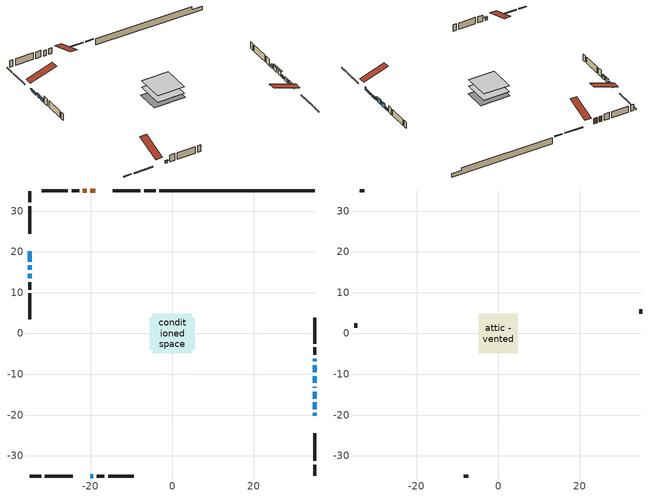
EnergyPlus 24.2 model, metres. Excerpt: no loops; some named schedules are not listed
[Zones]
conditioned space
 floor adiabatic (AdiabaticFloorConstruction): -4.82,-4.82 -4.82,4.82 4.82,4.82 4.82,-4.82 z0.76
 floor foundation (Slab1 construction): -5.55,-3.98 -5.55,3.98 5.55,3.98 5.55,-3.98 z-1.59
 wall outside (RimJoist1 construction): -4.08,34.95 -6.86,34.95 / -34.95,-34.95 -32.17,-34.95 / -34.95,34.95 -34.95,32.17 / 34.95,-34.95 34.95,-32.17 z0.76:1.06
 wall outside (RimJoist2 construction): -7.79,34.95 -14.58,34.95 / -31.24,-34.95 -24.45,-34.95 / -34.95,31.24 -34.95,24.45 / 34.95,-31.24 34.95,-24.45 z0.76:1.06
 wall outside (AdiabaticWallConstruction 1): -18.91,34.95 -20.08,34.95 / -21.01,34.95 -21.92,34.95 z0.76:2.79
 wall outside (AdiabaticWallConstruction): 34.95,-20.12 34.95,-19.48 / 34.95,-13.32 34.95,-13.02 z0.76:1.98; -20.12,-34.95 -19.42,-34.95 / 34.95,-6.85 34.95,-6.15 z0.76:1.55; 34.95,-18.56 34.95,-16.91 / 34.95,-15.98 34.95,-14.24 / -34.95,20.12 -34.95,17.65 z0.76:1.43; 34.95,-12.09 34.95,-10.45 / 34.95,-9.52 34.95,-7.78 z0.76:2.41; -34.95,16.72 -34.95,15.59 z0.76:1.89; -34.95,14.67 -34.95,13.5 z0.76:1.77
 wall outside (Wall1 construction): -22.85,34.95 -24.67,34.95 / -18.49,-34.95 -16.67,-34.95 / -34.95,12.58 -34.95,10.76 / 34.95,-5.22 34.95,-3.4 z0.76:3.2
 wall outside (Wall2 construction): -25.6,34.95 -31.96,34.95 / -15.74,-34.95 -9.38,-34.95 / -34.95,9.83 -34.95,3.47 / 34.95,-2.47 34.95,3.88 z0.76:3.2
 wall foundation (FoundationWall1 construction): -3.15,34.95,-1.59 -3.15,34.95,0.76 31.14,34.95,0.76 31.14,34.95,-0.27 34.95,34.95,-0.27 34.95,34.95,-1.59
 window (WindowConstruction 6): 34.95,-20.12 34.95,-19.49 z0.76:1.98
 window (WindowConstruction 5): -20.12,-34.95 -19.42,-34.95 z0.76:1.55
 window (WindowConstruction 8): 34.95,-18.56 34.95,-16.91 z0.76:1.43
 window (WindowConstruction 9): 34.95,-15.98 34.95,-14.24 z0.76:1.43
 window (WindowConstruction 10): -34.95,20.12 -34.95,17.65 z0.76:1.43
 window (WindowConstruction 7): 34.95,-13.32 34.95,-13.02 z0.76:1.98
 window (WindowConstruction): 34.95,-12.09 34.95,-10.45 z0.76:2.41
 window (WindowConstruction 1): 34.95,-9.52 34.95,-7.78 z0.76:2.41
 window (WindowConstruction 2): 34.95,-6.85 34.95,-6.15 z0.76:1.55
 window (WindowConstruction 3): -34.95,16.72 -34.95,15.59 z0.76:1.89
 window (WindowConstruction 4): -34.95,14.66 -34.95,13.51 z0.76:1.77
 door (Door): -18.91,34.95 -20.08,34.95 z0.76:2.79
 door (Door 1): -21.01,34.95 -21.92,34.95 z0.76:2.79
 ceiling adiabatic (AdiabaticFloorConstruction): 4.82,-4.82 4.82,4.82 -4.82,4.82 -4.82,-4.82 z0.76
attic - vented
 floor to conditioned space (Floor1 construction Reversed): -4.82,-4.82 -4.82,4.82 4.82,4.82 4.82,-4.82 z3.2
 wall outside (Wall3 construction): -32.88,34.95 -34.02,34.95 / -8.46,-34.95 -7.32,-34.95 / -34.95,2.54 -34.95,1.4 / 34.95,4.81 34.95,5.95 z0.76:3.2
 roof outside (Roof1 construction): -17.98,34.95,3.2 -17.98,25.57,6.33 -15.51,25.57,6.33 -15.51,34.95,3.2; -21.05,-34.95,3.2 -21.05,-25.57,6.33 -23.52,-25.57,6.33 -23.52,-34.95,3.2; -34.95,21.05,3.2 -25.57,21.05,6.33 -25.57,23.52,6.33 -34.95,23.52,3.2; 34.95,-21.05,3.2 25.57,-21.05,6.33 25.57,-23.52,6.33 34.95,-23.52,3.2
shading: -19.22,-34.95 -20.32,-34.95 -20.32,-35.36 -19.22,-35.36 z1.75; 34.95,-16.71 34.95,-18.76 35.36,-18.76 35.36,-16.71 z1.63; 34.95,-14.04 34.95,-16.18 35.36,-16.18 35.36,-14.04 z1.63; -34.95,17.45 -34.95,20.32 -35.36,20.32 -35.36,17.45 z1.63; 34.95,-10.25 34.95,-12.3 35.36,-12.3 35.36,-10.25 z2.61; 34.95,-7.58 34.95,-9.72 35.36,-9.72 35.36,-7.58 z2.61; 34.95,-5.95 34.95,-7.05 35.36,-7.05 35.36,-5.95 z1.75; -34.95,15.39 -34.95,16.92 -35.36,16.92 -35.36,15.39 z2.09; -34.95,13.3 -34.95,14.87 -35.36,14.87 -35.36,13.3 z1.97
[Building]
Building 1: Terrain=Suburbs
[Site:Location]
Val Dor_QC: Latitude {deg}=48.06; Longitude {deg}=-77.79; Time Zone {hr}=-5; Elevation {m}=339; Keep Site Location Information=Yes
[Site:GroundTemperature:Shallow]
-3.62723, -6.2282, -6.43649, -5.2022, -0.247206, 4.68471, 8.96041, 11.669, 11.8991, 9.69612, 5.52945, 0.748825
[Site:WaterMainsTemperature]
Calculation Method=Schedule; Temperature Schedule=mains temperature schedule
[Material] Roughness=Rough; Thermal Absorptance=0.9
Name | Thickness {m} | Conductivity {W/m-K} | Density {kg/m3} | Specific Heat {J/kg-K} | Solar Absorptance | Visible Absorptance
asphalt or fiberglass shingles | 0.00635 | 0.162714 | 1121.4 | 1465.45 | 0.4 | 0.4
ceiling loosefill ins | 0.0846667 | 0.0480833 | 16.02 | 1046.75 | 0.7 | 0.7
ceiling stud and cavity | 0.1397 | 0.0953572 | 65.682 | 1177.47 | 0.7 | 0.7
concrete 4.0 in. | 0.1016 | 1.803125 | 2242.8 | 837.4 | 0.7 | 0.7
concrete 8.0 in. | 0.2032 | 1.803125 | 2242.8 | 837.4 | 0.7 | 0.7
door material | 0.04445 | 0.0451087 | 512.64 | 1214.23 | 0.7 | 0.7
door material 1 | 0.04445 | 0.20624 | 512.64 | 1214.23 | 0.7 | 0.7
exterior vertical ins | 0.00655723 | 0.029427 | 32.04 | 1214.23 | 0.7 | 0.7
floor covering | 0.0127 | 0.0433444 | 54.468 | 1339.84 | 0.6 | 0.6
floor rigid ins; wall rigid ins | 0.512978 | 0.029427 | 32.04 | 1214.23 | 0.7 | 0.7
floor stud and cavity | 0.1397 | 1.75129 | 37.0049 | 1207.88 | 0.7 | 0.7
furniture material conditioned space 1 | 0.1524 | 0.115458 | 640.8 | 1214.23 | 0.6 | 0.6
gypsum board | 0.0127 | 0.160291 | 801 | 837.4 | 0.6 | 0.6
gypsum board 1 | 0.0127 | 0.160291 | 801 | 837.4 | 0.7 | 0.7
osb sheathing 0.5 in. | 0.0127 | 0.115458 | 512.64 | 1214.23 | 0.7 | 0.7
osb sheathing 0.75 in. | 0.01905 | 0.115458 | 512.64 | 1214.23 | 0.7 | 0.7
osb sheathing 2.0 in. | 0.0508 | 0.115458 | 512.64 | 1214.23 | 0.7 | 0.7
rim joist rigid ins | 0.051816 | 0.029427 | 32.04 | 1214.23 | 0.7 | 0.7
rim joist stud and cavity | 0.0508 | 0.189081 | 125.044 | 1163.47 | 0.6 | 0.6
rim joist stud and cavity 1 | 0.0508 | 0.0278857 | 125.044 | 1163.47 | 0.6 | 0.6
wall stud and cavity | 0.1397 | 0.0771023 | 139.0536 | 1170.24 | 0.7 | 0.7
wall stud and cavity 1 | 0.1397 | 0.0879583 | 139.0536 | 1170.24 | 0.7 | 0.7
wall stud and cavity 2 | 0.0889 | 6.1454 | 50.32683 | 1063.81 | 0.6 | 0.6
wall stud and cavity 3 | 0.0889 | 0.380278 | 52.3479 | 1209.89 | 0.7 | 0.7
wall stud and cavity 4 | 0.0889 | 0.391764 | 83.0341 | 1211.67 | 0.7 | 0.7
wood siding | 0.0254 | 0.102417 | 544.68 | 1172.36 | 0.4 | 0.4
wood siding 1 | 0.00254 | 0.102417 | 544.68 | 1172.36 | 0.4 | 0.4
wood siding 2; wood siding 3; wood siding 4 | 0.0254 | 0.102417 | 544.68 | 1172.36 | 0.7 | 0.7
[WindowMaterial:SimpleGlazingSystem]
Name | U-Factor {W/m2-K} | Solar Heat Gain Coefficient
WindowMaterial | 1.37067 | 0.35
WindowMaterial 1 | 1.24689 | 0.39
WindowMaterial 2 | 1.91178 | 0.34
WindowMaterial 3 | 1.35761 | 0.36
WindowMaterial 4 | 1.77835 | 0.39
WindowMaterial 5 | 4.03535 | 0.67
WindowMaterial 6 | 6.43488 | 0.48
WindowMaterial 7 | 7.50745 | 0.69
WindowMaterial 8 | 7.18892 | 0.74
[Construction]
AdiabaticFloorConstruction: floor stud and cavity, floor rigid ins, osb sheathing 0.75 in., floor covering
AdiabaticWallConstruction: wood siding 3, wall rigid ins, wall stud and cavity 3, gypsum board
AdiabaticWallConstruction 1: wood siding 4, wall rigid ins, wall stud and cavity 3, gypsum board
Door: door material
Door 1: door material 1
Floor1 construction Reversed: gypsum board, ceiling stud and cavity, ceiling loosefill ins
FoundationWall1 construction: concrete 8.0 in., gypsum board 1
furniture construction conditioned space 1: furniture material conditioned space 1
PartitionWallConstruction: gypsum board, wall stud and cavity 4, gypsum board
RimJoist1 construction: wood siding 2, rim joist rigid ins, osb sheathing 2.0 in., rim joist stud and cavity
RimJoist2 construction: wood siding 2, osb sheathing 2.0 in., rim joist stud and cavity 1
Roof1 construction: asphalt or fiberglass shingles
Slab1 construction: concrete 4.0 in.
Wall1 construction: wood siding, osb sheathing 0.5 in., wall stud and cavity, gypsum board
Wall2 construction: wood siding, osb sheathing 0.5 in., wall stud and cavity 1, gypsum board
Wall3 construction: wood siding 1, wall stud and cavity 2
WindowConstruction: WindowMaterial
WindowConstruction 1: WindowMaterial 1
WindowConstruction 10; WindowConstruction 8: WindowMaterial 7
WindowConstruction 2; WindowConstruction 5: WindowMaterial 2
WindowConstruction 3: WindowMaterial 3
WindowConstruction 4: WindowMaterial 4
WindowConstruction 6: WindowMaterial 5
WindowConstruction 7: WindowMaterial 6
WindowConstruction 9: WindowMaterial 8
[Zone] Multiplier=1; Part of Total Floor Area=Yes
Name | Volume {m3}
attic - vented | 47.1696
conditioned space | 430.7
[Space]
Name | Zone | Volume {m3}
attic - vented 1 | attic - vented | 47.1696
conditioned space 1 | conditioned space | 430.7
[ZoneInfiltration:EffectiveLeakageArea]
infil attic - vented 1: Zone or Space=attic - vented 1; Schedule=Always On Discrete; Effective Air Leakage Area {cm2}=3377.09; Stack Coefficient=0.000387133; Wind Coefficient=1.32938e-05
[ZoneMixing]
whole house fan mix: Zone or Space=attic - vented; Schedule=Always On Continuous; Design Flow Rate Calculation Method=Flow/Zone; Design Flow Rate {m3/s}=0; Source Zone or Space=conditioned space
[SurfaceProperty:ExposedFoundationPerimeter]
Slab1: Exposed Perimeter Calculation Method=TotalExposedPerimeter; Total Exposed Perimeter {m}=38.1
[InternalMass] Zone or ZoneList=conditioned space; Space or SpaceList=conditioned space 1
Name | Construction | Surface Area {m2}
furniture mass conditioned space 1 | furniture construction conditioned space 1 | 72.48
partition wall mass | PartitionWallConstruction | 181.2
[Lights]
interior lighting: Zone or ZoneList or Space or SpaceList=conditioned space 1; Schedule=interior lighting schedule; Design Level Calculation Method=LightingLevel; Lighting Level {W}=343.2; Return Air Fraction=0; Fraction Radiant=0.6; Fraction Visible=0.2; Fraction Replaceable=1
[People]
occupants: Zone or ZoneList or Space or SpaceList=conditioned space 1; Number of People Schedule=occupants schedule; Number of People Calculation Method=People; Number of People=3; Fraction Radiant=0.314171; Sensible Heat Fraction=0.56303; Activity Level Schedule=occupants activity schedule; Carbon Dioxide Generation Rate {m3/s-W}=0; Enable ASHRAE 55 Comfort Warnings=No; Mean Radiant Temperature Calculation Type=EnclosureAveraged
[ElectricEquipment] Zone or ZoneList or Space or SpaceList=conditioned space 1; Design Level Calculation Method=EquipmentLevel
Name | Schedule | Design Level {W} | Fraction Latent | Fraction Radiant | Fraction Lost
clothes dryer | clothes dryer schedule | 140.772 | 0.015 | 0.081 | 0.85
clothes washer | clothes washer schedule | 32.1985 | 0.03 | 0.162 | 0.7
cooking range | cooking range schedule | 215.147 | 0.08 | 0.432 | 0.2
dishwasher | dishwasher schedule | 66.8632 | 0.3 | 0.18 | 0.4
fridge | fridge schedule | 72.9452 | 0 | 0.6 | 0
mech vent bath fan 0 | mech vent bath fan 0 schedule | 50.2 | 0 | 0 | 1
mech vent bath fan 1 | mech vent bath fan 1 schedule | 50.2 | 0 | 0 | 1
mech vent house fan | mech vent house fan schedule | 0 | 0 | 0 | 1
mech vent house fan cfis | mech vent house fan cfis schedule | 0 | 0 | 0 | 0
mech vent range fan 0 | mech vent range fan 0 schedule | 57 | 0 | 0 | 1
misc plug loads | misc plug loads schedule | 494.7 | 0.045 | 0.513 | 0.1
whole house fan | Always On Discrete | 0 | 0 | 0 | 1
[OtherEquipment] Zone or ZoneList or Space or SpaceList=conditioned space 1; Design Level Calculation Method=EquipmentLevel
Name | Fuel Type | Schedule | Design Level {W} | Fraction Latent | Fraction Radiant | Fraction Lost
clothes dryer 1 | Electricity | clothes dryer schedule | 0 | 0.015 | 0.081 | 0.85
cooking range 1 | Electricity | cooking range schedule | 0 | 0.08 | 0.432 | 0.2
general water use latent | None | general water use schedule | 62.594 | 1 | 0 | 0
general water use sensible | None | general water use schedule | -61.6891 | 0 | 0.6 | 0
mech vent house fan latent load | None | Always On Discrete | 0 | 1 | 0 | 0
mech vent house fan sensible load | None | Always On Discrete | 0 | 0 | 0 | 0
water heater energy adjustment1 | Electricity | Always On Discrete | 0.01 | 0 | 0 | 1
[ZoneInfiltration:DesignFlowRate] Zone or ZoneList or Space or SpaceList=conditioned space 1; Schedule=Always On Discrete; Design Flow Rate Calculation Method=Flow/Zone; Design Flow Rate {m3/s}=0
infil flow; natural vent flow; whole house fan flow
[ZoneControl:Thermostat]
conditioned space Thermostat: Zone or ZoneList=conditioned space; Control Type Schedule=conditioned space Thermostat Schedule; Control 1=conditioned space temperature setpoint; Temperature Difference Between Cutout And Setpoint {deltaC}=0
[ZoneHVAC:Baseboard:Convective:Electric]
electric baseboard: Availability Schedule=Always On Discrete; Heating Design Capacity {W}=13418.3; Efficiency=1
[AirLoopHVAC:UnitarySystem]
unit heater unitary system: Control Type=Load; Controlling Zone or Thermostat Location=conditioned space; Dehumidification Control Type=None; Availability Schedule=Always On Discrete; Supply Fan=unit heater supply fan; Fan Placement=BlowThrough; Supply Air Fan Operating Mode Schedule=unit heater auto fan schedule; Heating Coil=unit heater htg coil; DX Heating Coil Sizing Ratio=1; Use DOAS DX Cooling Coil=No; Minimum Supply Air Temperature {C}=2; Latent Load Control=SensibleOnlyLoadControl; Cooling Supply Air Flow Rate Method=None; Heating Supply Air Flow Rate Method=SupplyAirFlowRate; Heating Supply Air Flow Rate {m3/s}=0.00141584; No Load Supply Air Flow Rate Method=SupplyAirFlowRate; No Load Supply Air Flow Rate {m3/s}=0; No Load Supply Air Flow Rate Control Set To Low Speed=Yes; Maximum Supply Air Temperature {C}=48.8889; Maximum Outdoor Dry-Bulb Temperature for Supplemental Heater Operation {C}=21; Ancillary On-Cycle Electric Power {W}=0; Ancillary Off-Cycle Electric Power {W}=0
[Fan:SystemModel]
unit heater supply fan: Availability Schedule=Always On Discrete; Design Maximum Air Flow Rate {m3/s}=0.00141584; Speed Control Method=Discrete; Electric Power Minimum Flow Rate Fraction=0.2; Design Pressure Rise {Pa}=500; Motor Efficiency=1; Motor In Air Stream Fraction=1; Design Electric Power Consumption {W}=Autosize; Design Power Sizing Method=PowerPerFlow; Electric Power Per Unit Flow Rate {W/(m3/s)}=28251.7; Electric Power Per Unit Flow Rate Per Unit Pressure {W/((m3/s)-Pa)}=1.66667; Fan Total Efficiency=0.7; Motor Loss Radiative Fraction=0; Number of Speeds=1; Speed Flow Fraction 1=1; Speed Electric Power Fraction 1=1
[Coil:Heating:Fuel]
unit heater htg coil: Availability Schedule=Always On Discrete; Fuel Type=OtherFuel1; Burner Efficiency=0.3; Nominal Capacity {W}=0.293071; On Cycle Parasitic Electric Load {W}=0; Off Cycle Parasitic Fuel Load {W}=0
[Zone equipment]
conditioned space: electric baseboard, unit heater unitary system
[Foundation:Kiva]
Foundation Kiva 1: Initial Indoor Air Temperature {C}=18; Wall Height Above Grade {m}=0.760019; Wall Depth Below Slab {m}=0.2032; Custom Block Material Name 1=exterior vertical ins; Custom Block Depth 1 {m}=2.350008; Custom Block X Position 1 {m}=0.2159; Custom Block Z Position 1 {m}=0
[Foundation:Kiva:Settings]
Soil Conductivity {W/m-K}=0.849921; Soil Density {kg/m3}=1842.3; Soil Specific Heat {J/kg-K}=418.7; Ground Solar Absorptivity=0.9; Ground Thermal Absorptivity=0.9; Ground Surface Roughness {m}=0.03; Far-Field Width {m}=40; Deep-Ground Boundary Condition=ZeroFlux; Deep-Ground Depth {m}=40; Minimum Cell Dimension {m}=0.2; Maximum Cell Growth Coefficient=3; Simulation Timestep=Timestep
[Exterior:Lights]
exterior lighting: Schedule=exterior lighting schedule; Design Level {W}=75.6
[EnergyManagementSystem:GlobalVariable]
infil_program_Qfan
infil_program_Qinf
natural_vent_program_Qnv
natural_vent_program_Qwhf
[EnergyManagementSystem:Sensor]
Name | Output:Variable or Output:Meter Index Key | Output:Variable or Output:Meter
airflow_gain | infil flow | Infiltration Sensible Heat Gain Energy
airflow_gain_1 | natural vent flow | Infiltration Sensible Heat Gain Energy
airflow_gain_2 | whole house fan flow | Infiltration Sensible Heat Gain Energy
airflow_loss | infil flow | Infiltration Sensible Heat Loss Energy
airflow_loss_1 | natural vent flow | Infiltration Sensible Heat Loss Energy
airflow_loss_2 | whole house fan flow | Infiltration Sensible Heat Loss Energy
clg_load_cond |  | Cooling:EnergyTransfer:Zone:CONDITIONED SPACE
clg_sp_s; clg_sp_s_1 | cooling setpoint | Schedule Value
clothes_dryer_exhaust_0_sch_s | clothes dryer exhaust 0 schedule | Schedule Value
conditioned_space_clg_unmet_s | conditioned space | Zone Cooling Setpoint Not Met Time
conditioned_space_htg_unmet_s | conditioned space | Zone Heating Setpoint Not Met Time
cool_season | cooling season schedule | Schedule Value
fridge_tin_s | conditioned space | Zone Mean Air Temperature
htg_load_cond |  | Heating:EnergyTransfer:Zone:CONDITIONED SPACE
htg_sp_s; htg_sp_s_1 | heating setpoint | Schedule Value
ig_ee_conv | clothes dryer | Electric Equipment Convective Heating Energy
ig_ee_conv_2 | cooking range | Electric Equipment Convective Heating Energy
ig_ee_conv_4 | fridge | Electric Equipment Convective Heating Energy
ig_ee_conv_5 | misc plug loads | Electric Equipment Convective Heating Energy
ig_ee_conv_6 | whole house fan | Electric Equipment Convective Heating Energy
ig_ee_rad | clothes dryer | Electric Equipment Radiant Heating Energy
ig_ee_rad_2 | cooking range | Electric Equipment Radiant Heating Energy
ig_ee_rad_4 | fridge | Electric Equipment Radiant Heating Energy
ig_ee_rad_5 | misc plug loads | Electric Equipment Radiant Heating Energy
ig_ee_rad_6 | whole house fan | Electric Equipment Radiant Heating Energy
ig_lgt_conv | interior lighting | Lights Convective Heating Energy
ig_lgt_rad | interior lighting | Lights Radiant Heating Energy
ig_lgt_vis | interior lighting | Lights Visible Radiation Heating Energy
ig_oe_conv | clothes dryer 1 | Other Equipment Convective Heating Energy
ig_oe_conv_1 | cooking range 1 | Other Equipment Convective Heating Energy
ig_oe_conv_2 | general water use latent | Other Equipment Convective Heating Energy
ig_oe_conv_3 | general water use sensible | Other Equipment Convective Heating Energy
ig_oe_conv_4 | water heater energy adjustment1 | Other Equipment Convective Heating Energy
ig_oe_rad | clothes dryer 1 | Other Equipment Radiant Heating Energy
ig_oe_rad_1 | cooking range 1 | Other Equipment Radiant Heating Energy
ig_oe_rad_2 | general water use latent | Other Equipment Radiant Heating Energy
ig_oe_rad_3 | general water use sensible | Other Equipment Radiant Heating Energy
ig_oe_rad_4 | water heater energy adjustment1 | Other Equipment Radiant Heating Energy
ig_ppl_conv | occupants | People Convective Heating Energy
ig_ppl_rad | occupants | People Radiant Heating Energy
im_conv | furniture mass conditioned space 1 | Surface Inside Face Convection Heat Gain Energy
im_conv_1 | partition wall mass | Surface Inside Face Convection Heat Gain Energy
im_ig | furniture mass conditioned space 1 | Surface Inside Face Internal Gains Radiation Heat Gain Energy
im_ig_1 | partition wall mass | Surface Inside Face Internal Gains Radiation Heat Gain Energy
im_lgt | furniture mass conditioned space 1 | Surface Inside Face Lights Radiation Heat Gain Energy
im_lgt_1 | partition wall mass | Surface Inside Face Lights Radiation Heat Gain Energy
im_sol | furniture mass conditioned space 1 | Surface Inside Face Solar Radiation Heat Gain Energy
im_sol_1 | partition wall mass | Surface Inside Face Solar Radiation Heat Gain Energy
im_surf | furniture mass conditioned space 1 | Surface Inside Face Net Surface Thermal Radiation Heat Gain Energy
im_surf_1 | partition wall mass | Surface Inside Face Net Surface Thermal Radiation Heat Gain Energy
mech_vent_bath_fan_0_sch_s | mech vent bath fan 0 schedule | Schedule Value
mech_vent_bath_fan_1_sch_s | mech vent bath fan 1 schedule | Schedule Value
mech_vent_range_fan_0_sch_s | mech vent range fan 0 schedule | Schedule Value
mv_conv | mech vent bath fan 0 | Electric Equipment Convective Heating Energy
mv_conv_1 | mech vent bath fan 1 | Electric Equipment Convective Heating Energy
mv_conv_2 | mech vent house fan | Electric Equipment Convective Heating Energy
mv_conv_3 | mech vent house fan cfis | Electric Equipment Convective Heating Energy
mv_conv_4 | mech vent range fan 0 | Electric Equipment Convective Heating Energy
mv_conv_5 | mech vent house fan latent load | Other Equipment Convective Heating Energy
mv_conv_6 | mech vent house fan sensible load | Other Equipment Convective Heating Energy
mv_rad | mech vent bath fan 0 | Electric Equipment Radiant Heating Energy
mv_rad_1 | mech vent bath fan 1 | Electric Equipment Radiant Heating Energy
mv_rad_2 | mech vent house fan | Electric Equipment Radiant Heating Energy
mv_rad_3 | mech vent house fan cfis | Electric Equipment Radiant Heating Energy
mv_rad_4 | mech vent range fan 0 | Electric Equipment Radiant Heating Energy
mv_rad_5 | mech vent house fan latent load | Other Equipment Radiant Heating Energy
mv_rad_6 | mech vent house fan sensible load | Other Equipment Radiant Heating Energy
natural_vent_s | natural vent schedule | Schedule Value
out_pb_s |  | Site Outdoor Air Barometric Pressure
out_wt_s |  | Site Outdoor Air Humidity Ratio
site_vw_s |  | Site Wind Speed
ss_back_out | Window1 | Surface Window Shortwave from Zone Back Out Window Heat Transfer Rate
ss_back_out_1 | Window10 | Surface Window Shortwave from Zone Back Out Window Heat Transfer Rate
ss_back_out_10 | Window9 | Surface Window Shortwave from Zone Back Out Window Heat Transfer Rate
ss_back_out_2 | Window11 | Surface Window Shortwave from Zone Back Out Window Heat Transfer Rate
ss_back_out_3 | Window13 | Surface Window Shortwave from Zone Back Out Window Heat Transfer Rate
ss_back_out_4 | Window14 | Surface Window Shortwave from Zone Back Out Window Heat Transfer Rate
ss_back_out_5 | Window2 | Surface Window Shortwave from Zone Back Out Window Heat Transfer Rate
ss_back_out_6 | Window4 | Surface Window Shortwave from Zone Back Out Window Heat Transfer Rate
ss_back_out_7 | Window6 | Surface Window Shortwave from Zone Back Out Window Heat Transfer Rate
ss_back_out_8 | Window7 | Surface Window Shortwave from Zone Back Out Window Heat Transfer Rate
ss_back_out_9 | Window8 | Surface Window Shortwave from Zone Back Out Window Heat Transfer Rate
ss_conv | Door1 | Surface Inside Face Convection Heat Gain Energy
ss_conv_1 | Door2 | Surface Inside Face Convection Heat Gain Energy
ss_conv_10 | Window7 | Surface Inside Face Convection Heat Gain Energy
ss_conv_11 | Window8 | Surface Inside Face Convection Heat Gain Energy
ss_conv_12 | Window9 | Surface Inside Face Convection Heat Gain Energy
ss_conv_2 | Window1 | Surface Inside Face Convection Heat Gain Energy
ss_conv_3 | Window10 | Surface Inside Face Convection Heat Gain Energy
ss_conv_4 | Window11 | Surface Inside Face Convection Heat Gain Energy
ss_conv_5 | Window13 | Surface Inside Face Convection Heat Gain Energy
ss_conv_6 | Window14 | Surface Inside Face Convection Heat Gain Energy
ss_conv_7 | Window2 | Surface Inside Face Convection Heat Gain Energy
ss_conv_8 | Window4 | Surface Inside Face Convection Heat Gain Energy
ss_conv_9 | Window6 | Surface Inside Face Convection Heat Gain Energy
ss_ig | Door1 | Surface Inside Face Internal Gains Radiation Heat Gain Energy
ss_ig_1 | Door2 | Surface Inside Face Internal Gains Radiation Heat Gain Energy
ss_ig_10 | Window7 | Surface Inside Face Internal Gains Radiation Heat Gain Energy
ss_ig_11 | Window8 | Surface Inside Face Internal Gains Radiation Heat Gain Energy
ss_ig_12 | Window9 | Surface Inside Face Internal Gains Radiation Heat Gain Energy
ss_ig_2 | Window1 | Surface Inside Face Internal Gains Radiation Heat Gain Energy
ss_ig_3 | Window10 | Surface Inside Face Internal Gains Radiation Heat Gain Energy
ss_ig_4 | Window11 | Surface Inside Face Internal Gains Radiation Heat Gain Energy
ss_ig_5 | Window13 | Surface Inside Face Internal Gains Radiation Heat Gain Energy
ss_ig_6 | Window14 | Surface Inside Face Internal Gains Radiation Heat Gain Energy
ss_ig_7 | Window2 | Surface Inside Face Internal Gains Radiation Heat Gain Energy
ss_ig_8 | Window4 | Surface Inside Face Internal Gains Radiation Heat Gain Energy
ss_ig_9 | Window6 | Surface Inside Face Internal Gains Radiation Heat Gain Energy
ss_lgt | Door1 | Surface Inside Face Lights Radiation Heat Gain Energy
ss_lgt_1 | Door2 | Surface Inside Face Lights Radiation Heat Gain Energy
ss_sol | Door1 | Surface Inside Face Solar Radiation Heat Gain Energy
ss_sol_1 | Door2 | Surface Inside Face Solar Radiation Heat Gain Energy
ss_surf | Door1 | Surface Inside Face Net Surface Thermal Radiation Heat Gain Energy
ss_surf_1 | Door2 | Surface Inside Face Net Surface Thermal Radiation Heat Gain Energy
ss_surf_10 | Window7 | Surface Inside Face Net Surface Thermal Radiation Heat Gain Energy
ss_surf_11 | Window8 | Surface Inside Face Net Surface Thermal Radiation Heat Gain Energy
ss_surf_12 | Window9 | Surface Inside Face Net Surface Thermal Radiation Heat Gain Energy
ss_surf_2 | Window1 | Surface Inside Face Net Surface Thermal Radiation Heat Gain Energy
ss_surf_3 | Window10 | Surface Inside Face Net Surface Thermal Radiation Heat Gain Energy
ss_surf_4 | Window11 | Surface Inside Face Net Surface Thermal Radiation Heat Gain Energy
ss_surf_5 | Window13 | Surface Inside Face Net Surface Thermal Radiation Heat Gain Energy
ss_surf_6 | Window14 | Surface Inside Face Net Surface Thermal Radiation Heat Gain Energy
ss_surf_7 | Window2 | Surface Inside Face Net Surface Thermal Radiation Heat Gain Energy
ss_surf_8 | Window4 | Surface Inside Face Net Surface Thermal Radiation Heat Gain Energy
ss_surf_9 | Window6 | Surface Inside Face Net Surface Thermal Radiation Heat Gain Energy
